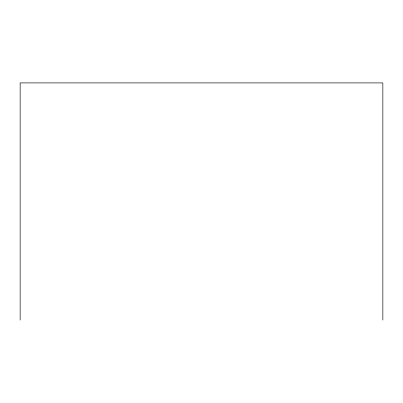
<?xml version="1.0" encoding="UTF-8"?>
<svg xmlns="http://www.w3.org/2000/svg" width="403" height="403" viewBox="0 0 403 403"><rect width="100%" height="100%" fill="white"/><g stroke="black" fill="none" stroke-linecap="round" stroke-linejoin="round"><path stroke-width="0.6" d="M382.85 320.093L382.85 82.907L20.15 82.907L20.15 320.093"/></g></svg>
